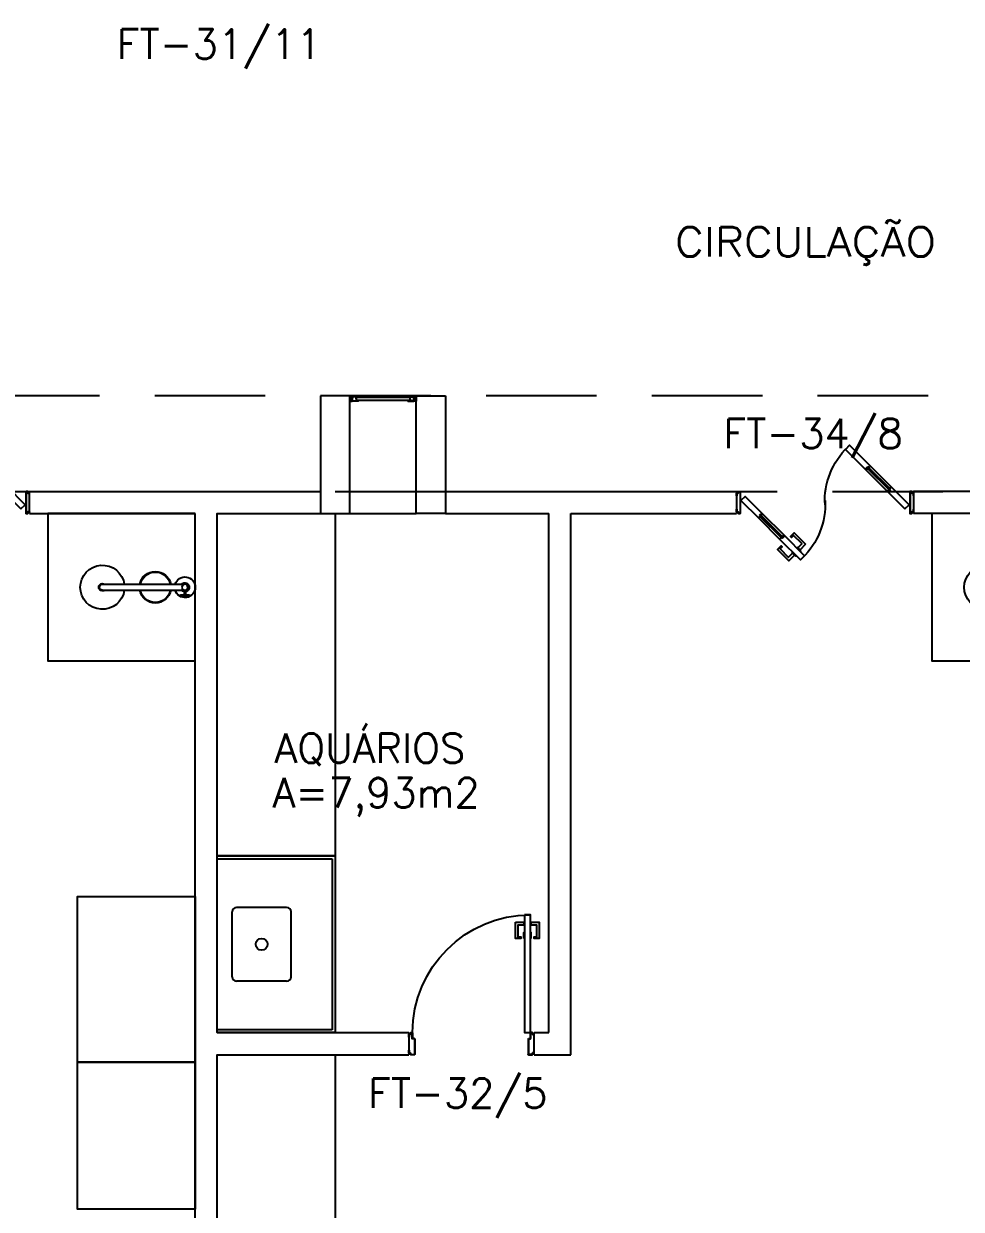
# Model space of a CAD drawing. Header units: millimetres. Extents: x 2128 to 2646, y 1972 to 2207.
# Drawn here: x 2326.6 to 2332.96, y 2103.52 to 2111.57 of the extents above; entities that cross this region are included whole.
import ezdxf

# ---------------------------------------------------------------- set-up
doc = ezdxf.new("R2010")
doc.units = ezdxf.units.MM
doc.linetypes.add('HIDDEN', pattern=[0.375, 0.25, -0.125])
for name, color, linetype in [('A-WC', 2, 'Continuous'), ('AR-ALV', 2, 'Continuous'), ('AR-BANCADAS', 1, 'Continuous'), ('AR-CHUVEIRO', 1, 'Continuous'), ('AR-ESQ', 1, 'Continuous'), ('AR-ESTC', 3, 'Continuous'), ('AR-LAY-OUT-EQUIPAMENTOS', 1, 'Continuous'), ('AR-PORTA', 1, 'Continuous'), ('AR-PROJ', 1, 'HIDDEN'), ('AR-TXTCONG', 2, 'Continuous'), ('BC- VISTA', 1, 'Continuous'), ('BC-CUBA', 1, 'Continuous'), ('COZ1', 1, 'Continuous'), ('DT-ESQ-BAGUETE-C', 1, 'Continuous'), ('DT-ESQ-PERFIL CADEIRA-C', 2, 'Continuous'), ('DT-ESQ-PERFIL CADEIRA-V', 2, 'Continuous'), ('DT-ESQ-VENEZIANA-C', 1, 'Continuous'), ('DT-ESQ-VENEZIANA-V', 1, 'Continuous'), ('ENDEREÇO', 2, 'Continuous'), ('maçaneta', 1, 'Continuous'), ('mov', 1, 'Continuous'), ('PM-PERFIL U-C', 2, 'Continuous'), ('PM-VIDRO', 2, 'Continuous'), ('pm1', 2, 'Continuous'), ('pm2', 2, 'Continuous'), ('TEXTO', 2, 'Continuous'), ('Área', 2, 'Continuous')]:
    doc.layers.add(name, color=color, linetype=linetype)
doc.styles.add('S16', font='simplex.shx', dxfattribs={"width": 1.1, "height": 0.16})
doc.styles.add('UNB-100', font='simplex.shx', dxfattribs={"height": 0.2})
doc.styles.add('UNB1-100', font='simplex.shx', dxfattribs={"height": 0.2})

# ---------------------------------------------------------------- blocks, each defined once
blk = doc.blocks.new('BOX')
at = {"color": 1}
for p, q in [((-0.057, -0.1399), (-0.057, -0.1999)), ((-0.053, -0.1399), (-0.053, -0.1999)), ((-0.03, -0.1649), (-0.053, -0.1649)), ((-0.03, -0.1749), (-0.053, -0.1749)), ((-0.02, -0.7299), (-0.02, -0.1922)), ((0.02, -0.7299), (0.02, -0.1922))]:
    blk.add_line(p, q, dxfattribs=at)
blk.add_circle((0, -0.1699), 0.02, dxfattribs=at)
for centre, radius, start, end in [((0, -0.1699), 0.0699, 286.63481, 253.36519), ((-0.055, -0.1399), 0.002, 0, 180), ((0, -0.1699), 0.03, 311.81031, 228.18969), ((-0.055, -0.1999), 0.002, 180, 0), ((0, -0.3708), 0.1072, 100.75318, 259.24682), ((0, -0.3708), 0.1032, 100.75318, 259.24682), ((0, -0.3708), 0.1032, 280.75318, 79.24682), ((0, -0.3708), 0.1072, 280.75318, 79.24682), ((0, -0.7299), 0.15, 97.66226, 82.33774), ((0, -0.7299), 0.025, 143.1301, 36.8699), ((0, -0.7299), 0.02, 180, 0)]:
    blk.add_arc(centre, radius, start, end, dxfattribs=at)
blk = doc.blocks.new('chuvemerg-p')
at = {"layer": 'A-WC', "xscale": 4.000000000000012, "yscale": 4.000000000000012, "zscale": 4.000000000000012, "rotation": 315.0000000000003}
blk.add_blockref('BOX', (0, 0), dxfattribs=at)
blk = doc.blocks.new('chuveiro-emerg')
at = {"layer": 'AR-LAY-OUT-EQUIPAMENTOS'}
blk.add_lwpolyline([(0, 0.5), (1, 0.5), (1, -0.5), (0, -0.5)], close=True, dxfattribs=at)
at = {"layer": 'AR-LAY-OUT-EQUIPAMENTOS', "xscale": 0.250000000000002, "yscale": 0.250000000000002, "zscale": 0.250000000000002, "rotation": 135}
blk.add_blockref('chuvemerg-p', (-0.1, 0), dxfattribs=at)
blk = doc.blocks.new('BCP16')
at = {"layer": 'BC- VISTA'}
blk.add_lwpolyline([(0.8, 0), (0.8, -1.75), (0, -1.75), (0, 0)], close=True, dxfattribs=at)
blk = doc.blocks.new('CUBAbnc-01P')
at = {"layer": 'COZ1'}
for p, q in [((-0.25, -0.4705), (-0.25, -0.1305)), ((-0.22, -0.1005), (0.22, -0.1005)), ((0.25, -0.4705), (0.25, -0.1305)), ((-0.22, -0.5005), (0.22, -0.5005))]:
    blk.add_line(p, q, dxfattribs=at)
blk.add_circle((0, -0.3005), 0.04, dxfattribs=at)
for centre, start, end in [((-0.22, -0.1305), 90, 180), ((0.22, -0.1305), 0, 90), ((-0.22, -0.4705), 180, 270), ((0.22, -0.4705), 270, 0)]:
    blk.add_arc(centre, 0.03, start, end, dxfattribs=at)
blk = doc.blocks.new('BCP01')
at = {"layer": 'BC- VISTA'}
for p, q in [((0, -0.02), (0.78, -0.02)), ((0.78, -0.02), (0.78, -1.18)), ((0.78, -1.18), (0, -1.18))]:
    blk.add_line(p, q, dxfattribs=at)
blk.add_lwpolyline([(0.8, 0), (0.8, -1.2), (0, -1.2), (0, 0)], close=True, dxfattribs=at)
at = {"layer": 'BC-CUBA', "rotation": 90}
blk.add_blockref('CUBAbnc-01P', (0, -0.6), dxfattribs=at)
blk = doc.blocks.new('BCP17')
at = {"layer": 'BC- VISTA'}
blk.add_lwpolyline([(0.8, 0), (0.8, -2.325), (0, -2.325), (0, 0)], close=True, dxfattribs=at)
blk = doc.blocks.new('BCP07')
at = {"layer": 'BC- VISTA'}
blk.add_lwpolyline([(0.8, 0), (0.8, -1), (0, -1), (0, 0)], close=True, dxfattribs=at)
blk = doc.blocks.new('BCP09')
at = {"layer": 'BC- VISTA'}
blk.add_lwpolyline([(0.8, 0), (0.8, -1.125), (0, -1.125), (0, 0)], close=True, dxfattribs=at)
blk = doc.blocks.new('EF01-P')
at = {"layer": 'DT-ESQ-BAGUETE-C', "ltscale": 0.1}
for points in [[(0.0015, 0.035), (0.015, 0.035), (0.015, 0.0335), (0.0015, 0.0335), (0.0015, 0.005), (0.015, 0.005), (0.015, 0.0035), (0.0015, 0.0035, -0.414214), (0, 0.005), (0, 0.0335, -0.414214)], [(0.4485, 0.035), (0.435, 0.035), (0.435, 0.0335), (0.4485, 0.0335), (0.4485, 0.005), (0.435, 0.005), (0.435, 0.0035), (0.4485, 0.0035, 0.414214), (0.45, 0.005), (0.45, 0.0335, 0.414214)]]:
    blk.add_lwpolyline(points, format="xyb", close=True, dxfattribs=at)
at = {"layer": 'DT-ESQ-PERFIL CADEIRA-C', "ltscale": 0.1}
for points in [[(0.01, 0.0015), (0.01, 0.003), (0.0015, 0.003, 1), (0.0015, 0), (0.015, 0, 0.414214), (0.0165, 0.0015), (0.0165, 0.0335), (0.043, 0.0335)], [(0.043, 0.0065), (0.018, 0.0065), (0.018, 0.0165), (0.0165, 0.0165), (0.0165, 0.0065, 0.414214), (0.018, 0.005), (0.043, 0.005), (0.0565, 0.005, 1), (0.0565, 0.008), (0.043, 0.008), (0.043, 0.02), (0.043, 0.032), (0.0565, 0.032, 1), (0.0565, 0.035), (0.043, 0.035), (0.0165, 0.035, 0.414214), (0.015, 0.0335), (0.015, 0.0015), (0.0015, 0.0015)], [(0.0415, 0.02), (0.0415, 0.032, -0.414214), (0.043, 0.0335), (0.0565, 0.0335)], [(0.0415, 0.02), (0.0415, 0.008, 0.414214), (0.043, 0.0065), (0.0565, 0.0065)], [(0.407, 0.0065), (0.432, 0.0065), (0.432, 0.0165), (0.4335, 0.0165), (0.4335, 0.0065, -0.414214), (0.432, 0.005), (0.407, 0.005), (0.3935, 0.005, -1), (0.3935, 0.008), (0.407, 0.008), (0.407, 0.02), (0.407, 0.032), (0.3935, 0.032, -1), (0.3935, 0.035), (0.407, 0.035), (0.4335, 0.035, -0.414214), (0.435, 0.0335), (0.435, 0.0015), (0.4485, 0.0015)], [(0.4085, 0.02), (0.4085, 0.032, 0.414214), (0.407, 0.0335), (0.3935, 0.0335)], [(0.4085, 0.02), (0.4085, 0.008, -0.414214), (0.407, 0.0065), (0.3935, 0.0065)], [(0.44, 0.0015), (0.44, 0.003), (0.4485, 0.003, -1), (0.4485, 0), (0.435, 0, -0.414214), (0.4335, 0.0015), (0.4335, 0.0335), (0.407, 0.0335)]]:
    blk.add_lwpolyline(points, format="xyb", dxfattribs=at)
at = {"layer": 'DT-ESQ-PERFIL CADEIRA-V', "ltscale": 0.1}
blk.add_line((0.015, 0), (0.435, 0), dxfattribs=at)
at = {"layer": 'DT-ESQ-VENEZIANA-C', "ltscale": 0.1}
for p, q in [((0.043, 0.0105), (0.407, 0.0105)), ((0.043, 0.009), (0.407, 0.009))]:
    blk.add_line(p, q, dxfattribs=at)
at = {"layer": 'DT-ESQ-VENEZIANA-V', "ltscale": 0.1}
blk.add_line((0.043, 0.031), (0.407, 0.031), dxfattribs=at)
blk = doc.blocks.new('PM3')
at = {"layer": 'maçaneta'}
for points in [[(0.02, 0.825), (-0.035, 0.825), (-0.035, 0.715), (0, 0.715), (0, 0.725), (-0.02, 0.725), (-0.02, 0.8035, -0.414214), (-0.0185, 0.805), (0.02, 0.805)], [(0.125, 0.825), (0.07, 0.825), (0.07, 0.805), (0.1085, 0.805, -0.414214), (0.11, 0.8035), (0.11, 0.725), (0.09, 0.725), (0.09, 0.715), (0.125, 0.715)]]:
    blk.add_lwpolyline(points, format="xyb", close=True, dxfattribs=at)
for points in [[(0.02, 0.715), (0.02, 0.755), (0.025, 0.755), (0.025, 0.715)], [(0.07, 0.715), (0.07, 0.755), (0.065, 0.755), (0.065, 0.715)]]:
    blk.add_lwpolyline(points, close=True, dxfattribs=at)
at = {"layer": 'mov'}
blk.add_arc((0.025, 0.075), 0.8, 0, 90, dxfattribs=at)
at = {"layer": 'PM-PERFIL U-C'}
for p, q in [((0, 0.045), (0, 0.0635)), ((0.002, 0.045), (0, 0.045)), ((0.0015, 0.065), (0.01, 0.065)), ((0.002, 0.063), (0.002, 0.045)), ((0.0105, 0.063), (0.002, 0.063)), ((0.01, 0.065), (0.01, 0.0735)), ((0.0115, 0.075), (0.0235, 0.075)), ((0.012, 0.073), (0.012, 0.0645)), ((0.023, 0.073), (0.012, 0.073)), ((0.023, 0.0335), (0.023, 0.073)), ((0.038, 0.032), (0.0245, 0.032)), ((0.025, 0.0735), (0.025, 0.034)), ((0.0385, 0.034), (0.025, 0.034)), ((0.038, 0.032), (0.038, -0.073)), ((0.04, 0.0325), (0.04, -0.0735)), ((0.81, 0.0325), (0.81, -0.0735)), ((0.8115, 0.034), (0.825, 0.034)), ((0.812, 0.032), (0.8255, 0.032)), ((0.812, 0.032), (0.812, -0.073)), ((0.825, 0.0735), (0.825, 0.034)), ((0.8385, 0.075), (0.8265, 0.075)), ((0.827, 0.073), (0.838, 0.073)), ((0.827, 0.0335), (0.827, 0.073)), ((0.838, 0.073), (0.838, 0.0645)), ((0.8395, 0.063), (0.848, 0.063)), ((0.84, 0.065), (0.84, 0.0735)), ((0.8485, 0.065), (0.84, 0.065)), ((0.848, 0.063), (0.848, 0.045)), ((0.848, 0.045), (0.85, 0.045)), ((0.85, 0.045), (0.85, 0.0635)), ((0, -0.045), (0.002, -0.045)), ((0, -0.0635), (0, -0.045)), ((0.01, -0.065), (0.0015, -0.065)), ((0.002, -0.045), (0.002, -0.063)), ((0.002, -0.063), (0.0105, -0.063)), ((0.01, -0.0735), (0.01, -0.065)), ((0.0385, -0.075), (0.0115, -0.075)), ((0.012, -0.0645), (0.012, -0.073)), ((0.012, -0.073), (0.038, -0.073)), ((0.8115, -0.075), (0.8385, -0.075)), ((0.838, -0.073), (0.812, -0.073)), ((0.838, -0.0645), (0.838, -0.073)), ((0.848, -0.063), (0.8395, -0.063)), ((0.84, -0.0735), (0.84, -0.065)), ((0.84, -0.065), (0.8485, -0.065)), ((0.85, -0.045), (0.848, -0.045)), ((0.848, -0.045), (0.848, -0.063)), ((0.85, -0.0635), (0.85, -0.045))]:
    blk.add_line(p, q, dxfattribs=at)
for centre, start, end in [((0.0015, 0.0635), 90, 180), ((0.0115, 0.0735), 90, 180), ((0.0105, 0.0645), 270, 0), ((0.0245, 0.0335), 180, 270), ((0.0235, 0.0735), 360, 90), ((0.0385, 0.0325), 0, 90), ((0.8115, 0.0325), 90, 180), ((0.8265, 0.0735), 90, 180), ((0.8255, 0.0335), 270, 0), ((0.8395, 0.0645), 180, 270), ((0.8385, 0.0735), 0, 90), ((0.8485, 0.0635), 0, 90), ((0.0015, -0.0635), 180, 270), ((0.0115, -0.0735), 180, 270), ((0.0105, -0.0645), 0, 90), ((0.0385, -0.0735), 269.93864, 0), ((0.8115, -0.0735), 180, 270.06136), ((0.8395, -0.0645), 90, 180), ((0.8385, -0.0735), 270, 0), ((0.8485, -0.0635), 270, 0)]:
    blk.add_arc(centre, 0.0015, start, end, dxfattribs=at)
at = {"layer": 'pm1'}
blk.add_lwpolyline([(0.065, 0.875), (0.065, 0.075), (0.025, 0.075), (0.025, 0.875)], close=True, dxfattribs=at)
blk = doc.blocks.new('PM7B')
at = {"layer": 'maçaneta'}
for points in [[(0.7317, -0.2081), (0.7706, -0.247), (0.7848, -0.2329), (0.7576, -0.2056, -0.414214), (0.7576, -0.2035), (0.8131, -0.148), (0.8272, -0.1622), (0.8343, -0.1551), (0.8095, -0.1303)], [(0.806, -0.2824), (0.8449, -0.3213), (0.9227, -0.2435), (0.8979, -0.2187), (0.8908, -0.2258), (0.905, -0.2399), (0.8495, -0.2954, -0.414214), (0.8474, -0.2954), (0.8201, -0.2682)], [(0.8449, -0.3213), (0.806, -0.2824), (0.8201, -0.2682), (0.8474, -0.2954, 0.414214), (0.8495, -0.2954), (0.905, -0.2399), (0.8908, -0.2258), (0.8979, -0.2187), (0.9227, -0.2435)]]:
    blk.add_lwpolyline(points, format="xyb", close=True, dxfattribs=at)
for points in [[(0.7918, -0.2258), (0.7636, -0.2541), (0.7671, -0.2576), (0.7954, -0.2293)], [(0.7918, -0.2258), (0.7636, -0.2541), (0.7671, -0.2576), (0.7954, -0.2293)], [(0.8272, -0.2612), (0.7989, -0.2894), (0.7954, -0.2859), (0.8237, -0.2576)], [(0.8272, -0.2612), (0.7989, -0.2894), (0.7954, -0.2859), (0.8237, -0.2576)]]:
    blk.add_lwpolyline(points, close=True, dxfattribs=at)
at = {"layer": 'mov'}
for centre, start, end in [((0.0994, 0.0888), 356.80287, 46.39924), ((1.1006, 0.0612), 176.80287, 226.39924)]:
    blk.add_arc(centre, 0.5014, start, end, dxfattribs=at)
at = {"layer": 'PM-PERFIL U-C'}
for p, q in [((0, 0.12), (0, 0.1385)), ((0.002, 0.12), (0, 0.12)), ((0.0015, 0.14), (0.01, 0.14)), ((0.0105, 0.138), (0.002, 0.138)), ((0.002, 0.138), (0.002, 0.12)), ((0.01, 0.14), (0.01, 0.1485)), ((0.0115, 0.15), (0.0235, 0.15)), ((0.023, 0.148), (0.012, 0.148)), ((0.012, 0.148), (0.012, 0.1395)), ((0.023, 0.148), (0.023, 0.002)), ((0.025, 0.1485), (0.025, 0.0015)), ((1.175, 0.1485), (1.175, 0.0015)), ((1.1885, 0.15), (1.1765, 0.15)), ((1.177, 0.148), (1.188, 0.148)), ((1.177, 0.148), (1.177, 0.002)), ((1.188, 0.148), (1.188, 0.1395)), ((1.1895, 0.138), (1.198, 0.138)), ((1.19, 0.14), (1.19, 0.1485)), ((1.1985, 0.14), (1.19, 0.14)), ((1.198, 0.138), (1.198, 0.12)), ((1.198, 0.12), (1.2, 0.12)), ((1.2, 0.12), (1.2, 0.1385)), ((0, 0.0115), (0, 0.03)), ((0, 0.03), (0.002, 0.03)), ((0.01, 0.01), (0.0015, 0.01)), ((0.002, 0.03), (0.002, 0.012)), ((0.002, 0.012), (0.0105, 0.012)), ((0.01, 0.0015), (0.01, 0.01)), ((0.0235, 0), (0.0115, 0)), ((0.012, 0.0105), (0.012, 0.002)), ((0.012, 0.002), (0.023, 0.002)), ((1.1765, 0), (1.1885, 0)), ((1.188, 0.002), (1.177, 0.002)), ((1.188, 0.0105), (1.188, 0.002)), ((1.198, 0.012), (1.1895, 0.012)), ((1.19, 0.01), (1.1985, 0.01)), ((1.19, 0.0015), (1.19, 0.01)), ((1.198, 0.03), (1.198, 0.012)), ((1.2, 0.03), (1.198, 0.03)), ((1.2, 0.0115), (1.2, 0.03))]:
    blk.add_line(p, q, dxfattribs=at)
for centre, start, end in [((0.0015, 0.1385), 90, 180), ((0.0115, 0.1485), 90, 180), ((0.0105, 0.1395), 270, 0), ((0.0235, 0.1485), 0, 90), ((1.1765, 0.1485), 90, 180), ((1.1895, 0.1395), 180, 270), ((1.1885, 0.1485), 0, 90), ((1.1985, 0.1385), 0, 90), ((0.0015, 0.0115), 180, 270), ((0.0115, 0.0015), 180, 270), ((0.0105, 0.0105), 0, 90), ((0.0235, 0.0015), 269.93864, 0), ((1.1765, 0.0015), 180, 270.06136), ((1.1895, 0.0105), 90, 180), ((1.1885, 0.0015), 270, 0), ((1.1985, 0.0115), 270, 0)]:
    blk.add_arc(centre, 0.0015, start, end, dxfattribs=at)
at = {"layer": 'PM-VIDRO'}
for p, q in [((0.1607, 0.1707), (0.3021, 0.3122)), ((0.3092, 0.3051), (0.1677, 0.1637)), ((0.8908, -0.1551), (1.0323, -0.0137)), ((1.0393, -0.0207), (0.8979, -0.1622))]:
    blk.add_line(p, q, dxfattribs=at)
at = {"layer": 'pm1'}
for p, q in [((0.3021, 0.3122), (0.2915, 0.3228)), ((0.3021, 0.3122), (0.3092, 0.3192)), ((0.3268, 0.3016), (0.3092, 0.3192)), ((0.3162, 0.3122), (0.3092, 0.3051)), ((0.3198, 0.2945), (0.3092, 0.3051)), ((0.3268, 0.3016), (0.3198, 0.2945)), ((0.0296, 0.0609), (0.1501, 0.1813)), ((0.1501, 0.1813), (0.1607, 0.1707)), ((0.1536, 0.1637), (0.1607, 0.1707)), ((0.1713, 0.146), (0.1536, 0.1637)), ((0.1677, 0.1637), (0.1607, 0.1566)), ((0.1677, 0.1637), (0.1783, 0.1531)), ((0.1783, 0.1531), (0.0579, 0.0326)), ((0.1783, 0.1531), (0.1713, 0.146)), ((0.0579, 0.0326), (0.0296, 0.0609)), ((1.0217, -0.0031), (1.0287, 0.004)), ((1.0287, 0.004), (1.0464, -0.0137)), ((1.0323, -0.0137), (1.0393, -0.0066)), ((1.0464, -0.0137), (1.0393, -0.0207)), ((0.8732, -0.1516), (0.8802, -0.1445)), ((0.8732, -0.1516), (0.8908, -0.1692)), ((0.8802, -0.1445), (0.8908, -0.1551)), ((0.8838, -0.1622), (0.8908, -0.1551)), ((0.8979, -0.1622), (0.8908, -0.1692)), ((0.8979, -0.1622), (0.9085, -0.1728))]:
    blk.add_line(p, q, dxfattribs=at)
for points in [[(0.2915, 0.3228), (0.4329, 0.4642), (0.4612, 0.4359), (0.3198, 0.2945)], [(1.0323, -0.0137), (1.0217, -0.0031), (1.1421, 0.1174), (1.1704, 0.0891), (1.0499, -0.0313), (1.0393, -0.0207)], [(0.9085, -0.1728), (0.7671, -0.3142), (0.7388, -0.2859), (0.8732, -0.1516)]]:
    blk.add_lwpolyline(points, dxfattribs=at)
at = {"layer": 'pm2', "color": 1}
for p, q in [((0.1501, 0.1813), (0.2915, 0.3228)), ((0.3198, 0.2945), (0.1783, 0.1531)), ((0.8802, -0.1445), (1.0217, -0.0031)), ((1.0499, -0.0313), (0.9085, -0.1728))]:
    blk.add_line(p, q, dxfattribs=at)

msp = doc.modelspace()

# ---------------------------------------------------------------- linework, layer by layer
at = {"layer": 'AR-ALV'}
for p, q in [((2326.6365, 2108.3901), (2328.6115, 2108.3901)), ((2326.6365, 2108.2401), (2326.6365, 2108.3901)), ((2328.8115, 2108.3901), (2329.2615, 2108.3901)), ((2329.4615, 2108.3901), (2331.4365, 2108.3901)), ((2331.4365, 2108.3901), (2331.4365, 2108.2401)), ((2332.6365, 2108.3901), (2332.6365, 2108.2401)), ((2333.8365, 2108.3901), (2332.6365, 2108.3901)), ((2326.6365, 2108.2401), (2327.7615, 2108.2401)), ((2327.7615, 2099.9151), (2327.7615, 2108.2401)), ((2327.9115, 2108.2401), (2328.6115, 2108.2401)), ((2327.9115, 2104.7151), (2327.9115, 2108.2401)), ((2328.8115, 2108.2401), (2329.2615, 2108.2401)), ((2329.4615, 2108.2401), (2330.1615, 2108.2401)), ((2330.1615, 2104.7151), (2330.1615, 2108.2401)), ((2330.3115, 2104.5651), (2330.3115, 2108.2401)), ((2330.3115, 2108.2401), (2331.4365, 2108.2401)), ((2333.8365, 2108.2401), (2332.6365, 2108.2401)), ((2327.9115, 2104.7151), (2329.2115, 2104.7151)), ((2329.2115, 2104.7151), (2329.2115, 2104.5651)), ((2330.0615, 2104.5651), (2330.0615, 2104.7151)), ((2330.0615, 2104.7151), (2330.1615, 2104.7151)), ((2327.9115, 2099.9151), (2327.9115, 2104.5651)), ((2327.9115, 2104.5651), (2329.2115, 2104.5651)), ((2330.0615, 2104.5651), (2330.3115, 2104.5651))]:
    msp.add_line(p, q, dxfattribs=at)
at = {"layer": 'AR-ESTC'}
for p, q in [((2328.8115, 2109.0401), (2328.6115, 2109.0401)), ((2328.6115, 2109.0401), (2328.6115, 2108.2401)), ((2328.8115, 2108.2401), (2328.8115, 2109.0401)), ((2329.2615, 2109.0401), (2329.4615, 2109.0401)), ((2329.2615, 2108.2401), (2329.2615, 2109.0401)), ((2329.4615, 2109.0401), (2329.4615, 2108.2401)), ((2328.6115, 2108.2401), (2328.8115, 2108.2401)), ((2329.4615, 2108.2401), (2329.2615, 2108.2401))]:
    msp.add_line(p, q, dxfattribs=at)
at = {"layer": 'AR-PROJ', "ltscale": 3}
for p, q in [((2358.6115, 2109.0401), (2299.4615, 2109.0401)), ((2299.4615, 2108.3901), (2358.6115, 2108.3901))]:
    msp.add_line(p, q, dxfattribs=at)

# ---------------------------------------------------------------- block references
at = {"layer": 'AR-BANCADAS'}
for name, p in [('BCP17', (2327.9115, 2108.2401)), ('BCP01', (2327.9115, 2105.9151)), ('BCP09', (2326.9615, 2105.6401)), ('BCP07', (2326.9615, 2104.5151)), ('BCP16', (2327.9115, 2104.5651))]:
    msp.add_blockref(name, p, dxfattribs=at)
at = {"layer": 'AR-CHUVEIRO', "xscale": -1}
for p in [(2327.7615, 2107.7401), (2333.7615, 2107.7401)]:
    msp.add_blockref('chuveiro-emerg', p, dxfattribs=at)
at = {"layer": 'AR-ESQ', "rotation": 180}
msp.add_blockref('EF01-P', (2329.2615, 2109.0401), dxfattribs=at)
at = {"layer": 'AR-PORTA', "xscale": -1}
for name, p in [('PM7B', (2326.6365, 2108.2401)), ('PM7B', (2332.6365, 2108.2401)), ('PM3', (2330.0615, 2104.6401))]:
    msp.add_blockref(name, p, dxfattribs=at)

# ---------------------------------------------------------------- texts
at = {"layer": 'AR-TXTCONG', "style": 'S16', "width": 1.1}
msp.add_text('CIRCULAÇÃO', height=0.1989, dxfattribs=at).set_placement((2331.0173, 2109.9867))
at = {"layer": 'ENDEREÇO', "style": 'UNB1-100'}
for s, p in [('FT-31/11', (2327.2294, 2111.3298)), ('FT-34/8', (2331.3474, 2108.685)), ('FT-32/5', (2328.9356, 2104.2038))]:
    msp.add_text(s, height=0.2, dxfattribs=at).set_placement(p)
at = {"layer": 'TEXTO', "style": 'UNB-100'}
msp.add_text('AQUÁRIOS', height=0.2, dxfattribs=at).set_placement((2328.3001, 2106.5475))
at = {"layer": 'Área', "style": 'UNB-100'}
msp.add_text('A=7,93m2', height=0.2, dxfattribs=at).set_placement((2328.2873, 2106.2447))

doc.saveas('drawing.dxf')
